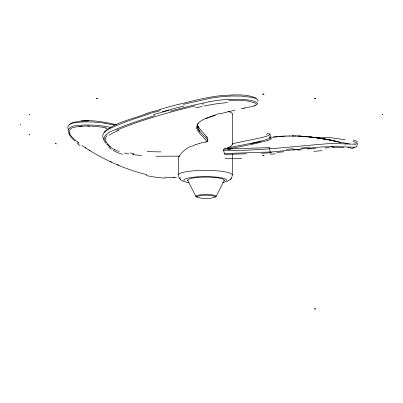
<?xml version="1.0" encoding="UTF-8"?>
<svg xmlns="http://www.w3.org/2000/svg" width="403" height="403" viewBox="0 0 403 403"><rect width="100%" height="100%" fill="white"/><g stroke="black" fill="none" stroke-linecap="round" stroke-linejoin="round"><path stroke-width="0.6" d="M266.841 134.179C267.778 132.516 271.315 133.922 270.06 136.164M197.41 125.006C197.394 131.766 204.779 135.297 207.918 140.642L207.459 141.72L205.389 142.103M232.35 113.963L232.35 144.637L230.818 146.234M270.222 138.179L270.302 137.73L269.708 137.237M232.143 176.438L231.01 178.786M356.872 145.962L357.38 144.209M269.965 134.375L268.141 135.71L262.247 137.524L232.486 143.69M105.274 138.219L107.213 135.524M216.149 196.352L224.285 180.277M197.707 124.089L198.221 123.182M179.416 156.253L179.718 156.037M68.984 124.854L69.492 124.139M103.909 132.295C115.354 121.973 131.836 119.409 145.891 113.878M227.292 181.476L230.657 179.204M230.325 179.612L231.357 178.368M257.759 101.289L258.207 100.473L257.341 99.37L255.185 98.327L251.563 97.335L240.853 96.07L231.09 96.015L221.655 96.66L211.071 98.105L183.37 104.337M256.902 104.528L257.703 103.652L256.817 102.392L253.195 100.921L249.195 100.07L240.233 99.214L228.163 99.355M227.337 147.886L223.882 149.12L223.433 149.599L224.456 154.032A1.083 0.73 78.3 0 0 225.015 154.394L246.591 153.8M70.268 123.479C85.078 118.195 101.717 121.399 116.709 124.739M269.99 139.66L271.415 138.632L270.816 137.821M191.561 146.4L192.906 145.785A28.507 13.808 -10.4 0 1 195.505 144.737M116.391 130.335C141.851 119.736 168.519 112.306 195.289 105.838M205.686 118.532L209.293 117.031M195.505 144.732L199.339 143.473M209.862 116.835L214.955 115.072M243.785 108.226C247.855 106.775 253.21 107.41 256.51 104.523L255.991 103.566L254.303 102.619L247.17 100.926L238.702 100.261L228.869 100.407M215.751 115.026C209.172 118.003 197.173 119.117 196.508 127.937C198.296 133.65 203.888 136.975 207.061 141.851M148.264 114.261C135.609 118.346 122.89 122.441 110.845 128.124C106.387 129.751 99.632 134.778 104.266 139.75M267.763 140.491L255.598 143.549L227.856 149.115L227.363 148.43L227.373 148.012L253.044 142.884L264.121 140.269L269.259 138.436L270.212 137.534L269.743 136.904M154.762 115.631C140.501 120.069 126.199 124.587 112.588 130.784C107.43 132.37 100.161 138.315 106.065 143.458M152.964 111.666L160.152 109.515M155.412 112.059L160.238 110.629M219.161 113.989L235.211 110.105M354.887 147.694L352.902 147.931M254.389 105.898L255.245 105.662M170.031 111.208L191.556 105.641L209.273 101.707M179.788 104.11C194.246 100.533 208.729 96.649 223.62 95.41C234.511 94.871 246.218 93.748 256.444 98.201M261.028 141.493L250.893 143.735M202.452 104.206L203.918 103.883M272.131 137.232L286.251 136.038M298.285 150.193L300.643 149.891M220.814 99.984L216.698 100.503A82.041 39.257 -14.9 0 0 209.273 101.732M307.554 149.039L308.622 148.914M309.156 148.853L315.851 148.178M273.501 137.06L277.702 136.602M283.914 151.805L276.846 152.399M103.48 127.328C93.708 126.119 83.582 125.162 73.885 127.383C70.671 127.686 67.89 131.111 70.193 134.008M282.679 136.219L283.385 136.169L279.103 136.471M284.1 136.123L279.808 136.421L280.518 136.375M80.731 126.3L79.26 126.401L82.182 126.204M261.512 153.266L271.859 152.737M81.174 120.996L88.544 120.855L84.66 120.86M179.647 156.152L156.016 156.258M285.531 136.058L297.308 136.013L312.421 137.186M289.183 135.952L289.908 135.937M312.275 137.322L329.639 137.554L345.285 139.786M223.882 149.12L269.889 147.609A1.078 0.378 86.7 0 0 269.688 148.939L270.111 152.057A1.078 0.373 86.6 0 0 270.604 152.813M223.408 150.41C259.154 151.175 294.533 146.113 330.052 143.559C329.76 142.35 370.679 146.717 353.023 141.453M224.239 153.558L272.65 151.901L321.901 146.919L335.115 146.586L354.172 147.191L356.363 146.914L356.685 146.531L356.393 146.168M332.687 147.412L343.915 147.659M296.568 135.992L292.099 135.922L292.84 135.937M174.756 177.542L165.039 177.189M87.647 126.079L89.169 126.119M269.753 137.604L270.065 137.625M301.847 136.264L298.054 136.048L314.758 137.494M303.348 136.355L299.55 136.123L305.57 136.546M141.634 155.558L132.723 154.601M309.383 136.854L313.242 137.317M310.899 137.015L316.279 137.685M313.942 137.373L326.959 139.398L340.706 142.45M105.259 123.268C95.783 121.918 86.121 121.368 76.59 122.482C73.029 122.663 65.679 124.608 68.354 129.504M317.806 137.886L319.327 138.103L315.468 137.569L330.823 140.163L316.995 137.786L327.78 139.574L323.906 138.839M335.906 141.473L349.456 143.906M128.784 153.946L124.391 152.999M345.164 143.992L345.698 144.098M110.941 127.419C99.748 125.192 88.186 124.275 76.827 125.59C72.782 125.499 65.467 128.557 69.215 133.464M336.888 141.503L330.007 140.012L337.699 141.73M111.102 124.305L114.427 125.051M146.873 174.701C123.781 169.013 101.692 158.923 82.076 145.498M269.965 136.637L271.471 137.176M117.57 150.863L119.293 151.478M116.996 150.657L114.104 149.392M117.429 164.575L118.759 165.139M110.14 161.326L111.576 161.991M183.486 181.476L181.305 180.277L179.421 178.368L179.768 178.786M114.719 149.523L113.52 148.873M112.991 148.818L109.873 146.878L106.724 144.178M88.977 150.087L89.95 150.672M85.229 147.689L86.141 148.294M110.472 146.858L107.702 144.334M77.965 142.405L78.852 143.115M78.963 143.11L77.522 141.916M77.275 141.841L74.898 139.786A82.041 15.833 23.7 0 1 72.152 137.156L70.928 135.791M206.653 136.627L207.167 137.363L207.918 140.642M180.121 179.204L180.458 179.612M207.167 137.363L199.873 129.051L197.47 125.59M199.858 131.716L198.039 129.025L197.384 127.167M197.339 125.252L198.986 127.791M187.722 180.277L195.863 196.352M178.635 176.438L178.922 177.421M105.188 140.098L105.123 139.02A51.957 13.576 1.4 0 1 105.203 138.219M232.35 144.637L232.35 144.601A28.568 3.788 -11.9 0 0 232.289 144.4M232.35 154.001L232.35 175.033M178.428 156.147L178.428 175.033M347.703 147.458A41.368 1.844 6.9 0 1 353.124 148.667M270.342 137.69A133.539 16.8 -59.2 0 1 270.625 138.138M330.883 146.999A57.11 11.224 -6.9 0 1 333.634 146.989M326.707 147.851A61.261 13.737 -7.8 0 1 329.427 147.78M324.863 147.946A64.042 15.687 -8.4 0 1 326.717 147.876M313.791 151.337A71.815 19.132 -9 0 1 322.153 150.702M300.97 148.143A62.193 8.136 -7.8 0 1 309.665 147.09M298.22 149.397A63.07 7.037 -7.3 0 1 292.81 150.062M293.278 148.657A71.799 10.11 -7.4 0 1 286.342 149.422M275.405 153.855A109.828 26.971 -8.6 0 1 270.196 154.188M241.86 158.399A164.343 17.848 -5.4 0 1 224.975 158.586M269.839 139.685A15.5 1.436 -11.4 0 1 267.562 140.516M228.088 149.09A26.764 3.602 -12 0 1 230.813 149.306M227.952 111.399A26.961 4.68 0 0 1 232.324 114.17M196.976 197.092A10.151 1.763 0 0 1 206.004 194.523A10.151 1.763 0 0 1 215.031 197.092M188.03 180.851A18.281 3.174 0 0 1 206.004 177.098A18.281 3.174 0 0 1 223.977 180.851M354.615 144.067A164.384 9.551 2.4 0 1 355.154 144.269M266.826 134.516A65.221 4.881 15.6 0 1 266.816 134.174M353.34 140.032A159.346 9.118 2.5 0 1 357.39 141.624M215.59 114.633A133.328 121.857 36.6 0 1 219.005 113.575M220.794 100.045A74.374 32.865 -14.2 0 1 228.128 99.415M241.034 108.795A61.735 0.383 -12.1 0 1 244.545 108.054M204.084 106.06A78.882 34.23 -14.1 0 1 227.655 102.614M153.241 114.795A164.404 40.567 -13.2 0 1 168.953 110.21M195.631 107.913A127.197 23.364 -13.3 0 1 202.2 106.412M133.746 154.747A1.078 0.675 -82.3 0 1 132.844 154.409M108.936 135.267A41.368 7.566 -13.8 0 1 118.945 130.29M105.999 141.241A61.966 15.833 8 0 1 105.475 140.128M108.2 144.405A73.895 17.626 13.1 0 1 106.518 142.395M111.223 149.266A62.208 20.618 -1.4 0 1 108.634 147.09M122.482 154.284A69.976 31.575 -15.8 0 1 113.127 150.319M133.902 153.523A109.742 51.126 -17.4 0 1 129.978 152.928M106.488 142.375A68.339 16.866 11 0 1 105.949 141.518M105.425 141.453A65.432 16.604 8.8 0 1 105.319 141.176M160.918 151.871A164.298 55.599 -10.2 0 1 147.105 151.503M162.187 111.888A159.361 35.716 -13.3 0 1 184.277 105.918M147.982 114.135A155.125 36.27 -13.3 0 1 155.165 111.923M160.046 109.45A159.24 38.214 -13.2 0 1 179.733 104.024M145.614 113.767A151.442 35.318 -13.4 0 1 152.717 111.54M179.456 156.037A30.502 14.684 -10.6 0 1 191.072 146.128M199.329 143.458A26.744 12.982 -10.4 0 1 205.389 142.088M70.827 135.761A74.379 15.586 21.3 0 1 69.14 133.438M105.238 128.436A63.432 27.197 -2.4 0 1 107.117 128.764M103.611 127.192A58.652 25.067 -2.3 0 1 106.125 127.595M75.119 141.272A78.419 16.367 21.7 0 1 68.903 133.554M79.99 145.664A127.026 44.94 7.8 0 1 76.993 143.221M165.522 178.111A41.368 14.956 8 0 1 146.193 175.512M176.368 177.265A51.962 5.662 3.8 0 1 173.733 177.229M180.892 177.914A54.526 5.259 3.4 0 1 179.063 177.919M105.123 123.404A65.205 28.744 -3.4 0 1 110.951 124.431M178.675 175.668A26.961 4.685 0 0 1 206.019 170.348A26.961 4.685 0 0 1 231.901 175.884M231.151 146.188A30.804 4.362 -10.2 0 1 227.856 147.846M197.45 176.862A21.586 3.748 0 0 1 213.328 176.862A21.616 3.753 0 0 1 218.985 177.431L222.118 177.98A21.616 3.753 0 0 1 222.567 182.609M188.664 182.71A21.656 3.758 0 0 1 188.664 177.96L191.773 177.441A21.656 3.758 0 0 1 197.47 176.841M20.331 124.698L20.331 124.965L20.331 124.698M382.85 114.825L382.356 114.744L382.85 114.825M196.916 196.508L196.916 197.138C202.628 199.006 209.379 199.006 215.091 197.138L215.273 196.825L214.567 196.206L211.152 195.485A9.259 1.607 0 0 0 200.855 195.485L196.916 196.508M29.248 114.689C28.85 115.339 30.185 114.502 29.248 114.689M96.428 98.664L97.496 98.67L96.428 98.664M55.418 143.619L56.239 143.891L55.418 143.619M314.834 308.905L314.511 309.03L315.761 308.874L314.834 308.905M262.988 94.01L262.655 94.126L264.121 94.211L262.988 94.01M262.973 155.427L262.64 155.538L264.106 155.457L262.973 155.427M314.844 98.574L314.521 98.67L315.771 98.826L314.844 98.574M29.243 134.632L29.651 134.924L29.243 134.632"/></g></svg>
